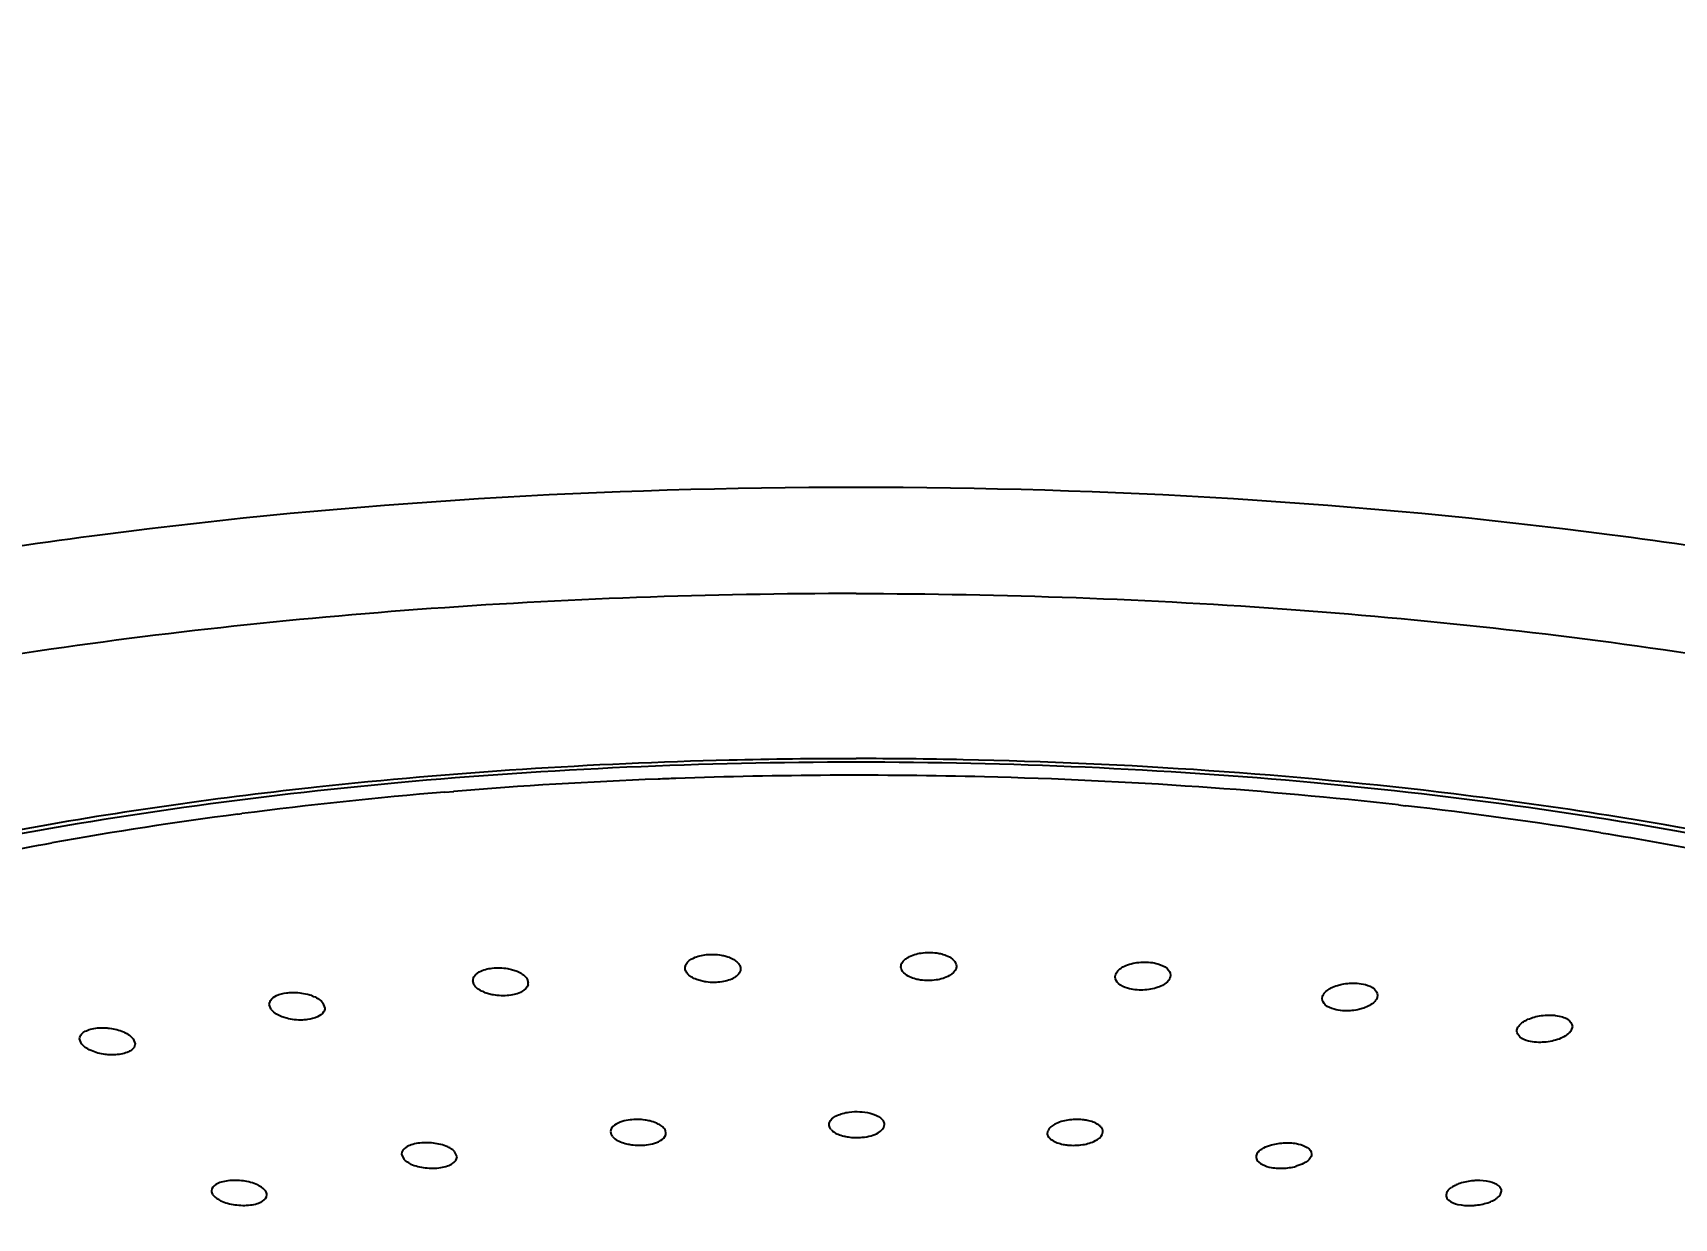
# Model space of a CAD drawing. Header units: millimetres. Extents: x 19562 to 20987, y -3943 to -2935.
# Drawn here: x 20311.97 to 20334.16, y -3204.7 to -3188.67 of the extents above; entities that cross this region are included whole.
import ezdxf

# ---------------------------------------------------------------- set-up
doc = ezdxf.new("R2010")
doc.units = ezdxf.units.MM
doc.header["$LTSCALE"] = 0.1
doc.styles.get("Standard").update_dxf_attribs({"font": 'arial.ttf'})
doc.dimstyles.new('A4', dxfattribs={"dimtxt": 4, "dimasz": 3.5, "dimexe": 0.7, "dimexo": 0.625, "dimgap": 0.5, "dimtad": 1, "dimdec": 1, "dimdsep": 46, "dimtxsty": 'Standard', "dimcen": 2.5, "dimclrd": 5, "dimclre": 5, "dimclrt": 7, "dimadec": 3, "dimazin": 2, "dimtfac": 1, "dimtdec": 1, "dimtmove": 0, "dimatfit": 3, "dimfxl": 0, "dimarcsym": 0})

# ---------------------------------------------------------------- blocks, each defined once
blk = doc.blocks.new('*D381')
at = {"color": 3, "lineweight": -2}
for p, q in [((20323.724, -3014.023), (20532.283, -3014.023)), ((20531.583, -3029.023), (20531.583, -3451.824)), ((20325.821, -3466.824), (20532.283, -3466.824))]:
    blk.add_line(p, q, dxfattribs=at)
at = {"color": 3}
for points in [[(20529.083, -3029.023), (20534.083, -3029.023), (20531.583, -3014.023)], [(20529.083, -3451.824), (20534.083, -3451.824), (20531.583, -3466.824)]]:
    blk.add_solid(points, dxfattribs=at)
at = {"layer": 'Defpoints', "color": 0}
for p in [(20323.099, -3014.023), (20325.196, -3466.824), (20531.583, -3466.824)]:
    blk.add_point(p, dxfattribs=at)
at = {"color": 3, "insert": (20523.425, -3240.423), "char_height": 15, "attachment_point": 5, "rotation": 90}
blk.add_mtext('452.8', dxfattribs=at)

msp = doc.modelspace()

# ---------------------------------------------------------------- linework, layer by layer
at = {"color": 7, "linetype": 'Continuous'}
for p, q in [((20315.801, -3198.873), (20315.731, -3198.88)), ((20317.54, -3198.939), (20317.658, -3198.929)), ((20330.433, -3199.113), (20330.528, -3199.124)), ((20314.74, -3199.237), (20314.793, -3199.23)), ((20320.79, -3201.336), (20320.787, -3201.316)), ((20321.535, -3201.309), (20321.537, -3201.329)), ((20323.706, -3201.3), (20323.707, -3201.29)), ((20324.456, -3201.293), (20324.456, -3201.303)), ((20326.602, -3201.439), (20326.607, -3201.409)), ((20317.93, -3201.536), (20317.917, -3201.487)), ((20318.654, -3201.47), (20318.667, -3201.519)), ((20327.352, -3201.413), (20327.347, -3201.443)), ((20315.191, -3201.877), (20315.165, -3201.808)), ((20315.89, -3201.791), (20315.915, -3201.859)), ((20329.401, -3201.731), (20329.406, -3201.7)), ((20330.151, -3201.686), (20330.146, -3201.717)), ((20312.626, -3202.343), (20312.6, -3202.274)), ((20313.324, -3202.273), (20313.35, -3202.342)), ((20332.785, -3202.106), (20332.77, -3202.158)), ((20319.779, -3203.529), (20319.787, -3203.566)), ((20320.529, -3203.549), (20320.521, -3203.513)), ((20322.734, -3203.434), (20322.734, -3203.434)), ((20323.484, -3203.434), (20323.484, -3203.434)), ((20325.687, -3203.549), (20325.695, -3203.513)), ((20326.429, -3203.566), (20326.437, -3203.53)), ((20316.953, -3203.832), (20316.986, -3203.903)), ((20317.703, -3203.87), (20317.671, -3203.799)), ((20331.09, -3204.343), (20331.077, -3204.387)), ((20331.815, -3204.376), (20331.827, -3204.332))]:
    msp.add_line(p, q, dxfattribs=at)
for centre, radius, start, end in [((20323.011, -3266.225), 67.737, 91.37743, 96.10987), ((20323.099, -3268.925), 70.438, 89.99995, 91.39643), ((20323.099, -3268.932), 70.446, 88.82179, 89.99988), ((20323.1, -3267.088), 68.377, 88.54567, 92.0451), ((20323.135, -3265.835), 67.124, 86.07281, 88.54895), ((20322.513, -3258.931), 60.198, 94.73911, 97.36784), ((20322.978, -3264.253), 65.54, 92.23592, 94.65633), ((20323.066, -3266.042), 67.331, 92.04867, 92.25135), ((20323.407, -3261.754), 63.034, 83.60033, 86.06524), ((20324.098, -3255.547), 56.789, 80.806, 83.4992), ((20321.581, -3251.993), 53.198, 97.3887, 100.129), ((20326.715, -3201.443), 0.113, 157.5875, 162.4607), ((20318.012, -3201.487), 0.095, 170.8235, 179.9986), ((20318.013, -3201.487), 0.0957, 166.1376, 170.8071), ((20318.571, -3201.519), 0.0955, 346.1772, 359.9638), ((20327.239, -3201.409), 0.113, 337.5861, 342.5409), ((20315.748, -3201.896), 0.177, 36.5872, 40.3774), ((20329.549, -3201.754), 0.153, 143.6195, 149.0618), ((20330.003, -3201.663), 0.153, 323.6192, 329.086), ((20315.333, -3201.771), 0.177, 216.6439, 220.3772), ((20320.391, -3203.577), 0.145, 35.4666, 40.4123), ((20314.873, -3204.556), 0.332, 55.6567, 59.113)]:
    msp.add_arc(centre, radius, start, end, dxfattribs=at)
for points, knots in [([(20323.099, -3194.82), (20319.696, -3194.82), (20314.704, -3195.113), (20308.362, -3196.151), (20304.199, -3197.178), (20300.643, -3198.439), (20298.152, -3199.709), (20296.588, -3200.839), (20295.458, -3201.891), (20294.826, -3202.823), (20294.6, -3203.468)], [0, 0, 0, 0, 0.330596, 0.484079, 0.623908, 0.746648, 0.849986, 0.894197, 0.933611, 1, 1, 1, 1]), ([(20351.599, -3203.468), (20351.372, -3202.823), (20350.74, -3201.891), (20349.61, -3200.839), (20348.046, -3199.709), (20345.555, -3198.439), (20341.999, -3197.178), (20337.836, -3196.151), (20331.494, -3195.113), (20326.502, -3194.82), (20323.099, -3194.82)], [0, 0, 0, 0, 0.066389, 0.105803, 0.150014, 0.253352, 0.376092, 0.515921, 0.669404, 1, 1, 1, 1]), ([(20323.099, -3196.255), (20321.121, -3196.255), (20317.243, -3196.394), (20311.648, -3197.014), (20306.563, -3198.015), (20302.777, -3199.172), (20300.203, -3200.284), (20298.616, -3201.142), (20297.301, -3202.055), (20296.272, -3203.014), (20295.539, -3204.016), (20295.121, -3205.058), (20295.041, -3206.125), (20295.212, -3206.806), (20295.341, -3207.13)], [0, 0, 0, 0, 0.181843, 0.356428, 0.516987, 0.657697, 0.71926, 0.774492, 0.823324, 0.866014, 0.903293, 0.936549, 0.967917, 1, 1, 1, 1]), ([(20323.099, -3196.255), (20325.083, -3196.255), (20328.972, -3196.396), (20334.581, -3197.018), (20339.676, -3198.025), (20343.466, -3199.188), (20346.04, -3200.305), (20347.624, -3201.168), (20348.935, -3202.085), (20349.958, -3203.048), (20350.681, -3204.055), (20351.088, -3205.102), (20351.153, -3206.172), (20350.972, -3206.854), (20350.838, -3207.178)], [0, 0, 0, 0, 0.182053, 0.356826, 0.51748, 0.658156, 0.719653, 0.774785, 0.823493, 0.866047, 0.903203, 0.936386, 0.967775, 1, 1, 1, 1]), ([(20333.279, -3199.256), (20332.582, -3199.146), (20329.687, -3198.743), (20326.764, -3198.547), (20324.548, -3198.502)], [0, 0, 0, 0, 0.241304, 1, 1, 1, 1]), ([(20323.099, -3198.535), (20321.032, -3198.535), (20317.019, -3198.71), (20311.349, -3199.486), (20307.083, -3200.553), (20304.198, -3201.657), (20302.961, -3202.277), (20302.406, -3202.605)], [0, 0, 0, 0, 0.291359, 0.56517, 0.805497, 0.909078, 1, 1, 1, 1]), ([(20343.793, -3202.605), (20343.237, -3202.277), (20342, -3201.657), (20339.116, -3200.553), (20334.849, -3199.486), (20329.179, -3198.71), (20325.166, -3198.535), (20323.099, -3198.535)], [0, 0, 0, 0, 0.090921, 0.194502, 0.434829, 0.70864, 1, 1, 1, 1]), ([(20315.731, -3198.88), (20314.381, -3199.028), (20311.796, -3199.397), (20308.162, -3200.199), (20305.01, -3201.207), (20303.134, -3202.066), (20302.315, -3202.539)], [0, 0, 0, 0, 0.291283, 0.559307, 0.797216, 1, 1, 1, 1]), ([(20343.883, -3202.539), (20343.216, -3202.154), (20341.717, -3201.437), (20338.208, -3200.199), (20335.314, -3199.58), (20333.279, -3199.256)], [0, 0, 0, 0, 0.207392, 0.445553, 1, 1, 1, 1]), ([(20302.542, -3202.871), (20303.14, -3202.498), (20304.494, -3201.802), (20306.765, -3200.937), (20309.38, -3200.191), (20311.246, -3199.8), (20312.226, -3199.625)], [0, 0, 0, 0, 0.205932, 0.443256, 0.709283, 1, 1, 1, 1]), ([(20333.172, -3199.488), (20334.233, -3199.661), (20336.256, -3200.053), (20339.09, -3200.821), (20341.544, -3201.726), (20343.001, -3202.465), (20343.641, -3202.862)], [0, 0, 0, 0, 0.291708, 0.558476, 0.795645, 1, 1, 1, 1]), ([(20320.8, -3201.267), (20320.821, -3201.228), (20320.914, -3201.164), (20321.017, -3201.142), (20321.077, -3201.136)], [0, 0, 0, 0, 0.420449, 1, 1, 1, 1]), ([(20321.077, -3201.136), (20321.144, -3201.129), (20321.233, -3201.132), (20321.319, -3201.152), (20321.339, -3201.158)], [0, 0, 0, 0, 0.758981, 1, 1, 1, 1]), ([(20321.339, -3201.158), (20321.358, -3201.163), (20321.422, -3201.186), (20321.485, -3201.223), (20321.513, -3201.261)], [0, 0, 0, 0, 0.2929, 1, 1, 1, 1]), ([(20323.76, -3201.202), (20323.773, -3201.191), (20323.839, -3201.146), (20323.918, -3201.124), (20323.98, -3201.114)], [0, 0, 0, 0, 0.21378, 1, 1, 1, 1]), ([(20323.98, -3201.114), (20324.05, -3201.104), (20324.145, -3201.103), (20324.236, -3201.121), (20324.258, -3201.127)], [0, 0, 0, 0, 0.75899, 1, 1, 1, 1]), ([(20324.258, -3201.127), (20324.286, -3201.134), (20324.367, -3201.16), (20324.456, -3201.233), (20324.456, -3201.293)], [0, 0, 0, 0, 0.327607, 1, 1, 1, 1]), ([(20317.92, -3201.464), (20317.93, -3201.424), (20318.017, -3201.347), (20318.118, -3201.326), (20318.178, -3201.319)], [0, 0, 0, 0, 0.405926, 1, 1, 1, 1]), ([(20318.178, -3201.319), (20318.248, -3201.31), (20318.343, -3201.314), (20318.433, -3201.334), (20318.455, -3201.34)], [0, 0, 0, 0, 0.755812, 1, 1, 1, 1]), ([(20318.455, -3201.34), (20318.476, -3201.346), (20318.544, -3201.37), (20318.612, -3201.409), (20318.642, -3201.451)], [0, 0, 0, 0, 0.293383, 1, 1, 1, 1]), ([(20321.006, -3201.492), (20320.984, -3201.487), (20320.914, -3201.465), (20320.843, -3201.426), (20320.812, -3201.384)], [0, 0, 0, 0, 0.294735, 1, 1, 1, 1]), ([(20321.537, -3201.329), (20321.537, -3201.337), (20321.534, -3201.369), (20321.514, -3201.398), (20321.496, -3201.415)], [0, 0, 0, 0, 0.232428, 1, 1, 1, 1]), ([(20323.906, -3201.466), (20323.877, -3201.459), (20323.796, -3201.433), (20323.707, -3201.36), (20323.706, -3201.3)], [0, 0, 0, 0, 0.327665, 1, 1, 1, 1]), ([(20323.711, -3201.27), (20323.713, -3201.264), (20323.724, -3201.238), (20323.743, -3201.216), (20323.76, -3201.202)], [0, 0, 0, 0, 0.227124, 1, 1, 1, 1]), ([(20324.452, -3201.323), (20324.439, -3201.365), (20324.349, -3201.442), (20324.245, -3201.469), (20324.183, -3201.479)], [0, 0, 0, 0, 0.411941, 1, 1, 1, 1]), ([(20326.61, -3201.4), (20326.613, -3201.394), (20326.627, -3201.367), (20326.649, -3201.345), (20326.667, -3201.33)], [0, 0, 0, 0, 0.224477, 1, 1, 1, 1]), ([(20326.667, -3201.33), (20326.674, -3201.325), (20326.706, -3201.302), (20326.742, -3201.286), (20326.77, -3201.275)], [0, 0, 0, 0, 0.228838, 1, 1, 1, 1]), ([(20326.77, -3201.275), (20326.836, -3201.251), (20326.975, -3201.228), (20327.116, -3201.241), (20327.182, -3201.261)], [0, 0, 0, 0, 0.50142, 1, 1, 1, 1]), ([(20327.182, -3201.261), (20327.227, -3201.274), (20327.303, -3201.304), (20327.352, -3201.38), (20327.352, -3201.413)], [0, 0, 0, 0, 0.586696, 1, 1, 1, 1]), ([(20318.129, -3201.666), (20318.108, -3201.66), (20318.04, -3201.636), (20317.972, -3201.597), (20317.942, -3201.555)], [0, 0, 0, 0, 0.293338, 1, 1, 1, 1]), ([(20318.664, -3201.542), (20318.654, -3201.582), (20318.567, -3201.659), (20318.467, -3201.68), (20318.406, -3201.687)], [0, 0, 0, 0, 0.405903, 1, 1, 1, 1]), ([(20321.285, -3201.504), (20321.215, -3201.515), (20321.12, -3201.516), (20321.028, -3201.498), (20321.006, -3201.492)], [0, 0, 0, 0, 0.755251, 1, 1, 1, 1]), ([(20321.496, -3201.415), (20321.485, -3201.426), (20321.422, -3201.473), (20321.345, -3201.495), (20321.285, -3201.504)], [0, 0, 0, 0, 0.209905, 1, 1, 1, 1]), ([(20324.183, -3201.479), (20324.113, -3201.489), (20324.019, -3201.49), (20323.927, -3201.472), (20323.906, -3201.466)], [0, 0, 0, 0, 0.758939, 1, 1, 1, 1]), ([(20326.772, -3201.591), (20326.727, -3201.578), (20326.651, -3201.548), (20326.602, -3201.472), (20326.602, -3201.439)], [0, 0, 0, 0, 0.586658, 1, 1, 1, 1]), ([(20327.183, -3201.577), (20327.118, -3201.601), (20326.979, -3201.624), (20326.838, -3201.611), (20326.772, -3201.591)], [0, 0, 0, 0, 0.501479, 1, 1, 1, 1]), ([(20327.344, -3201.452), (20327.339, -3201.465), (20327.301, -3201.524), (20327.235, -3201.558), (20327.183, -3201.577)], [0, 0, 0, 0, 0.202799, 1, 1, 1, 1]), ([(20329.426, -3201.663), (20329.43, -3201.657), (20329.451, -3201.632), (20329.477, -3201.613), (20329.499, -3201.6)], [0, 0, 0, 0, 0.224622, 1, 1, 1, 1]), ([(20329.499, -3201.6), (20329.506, -3201.595), (20329.541, -3201.576), (20329.578, -3201.561), (20329.608, -3201.552)], [0, 0, 0, 0, 0.233151, 1, 1, 1, 1]), ([(20329.608, -3201.552), (20329.629, -3201.546), (20329.716, -3201.524), (20329.808, -3201.518), (20329.876, -3201.523)], [0, 0, 0, 0, 0.243325, 1, 1, 1, 1]), ([(20329.876, -3201.523), (20329.913, -3201.526), (20329.995, -3201.54), (20330.104, -3201.581), (20330.151, -3201.654), (20330.151, -3201.686)], [0, 0, 0, 0, 0.328281, 0.722813, 1, 1, 1, 1]), ([(20315.165, -3201.809), (20315.165, -3201.79), (20315.184, -3201.737), (20315.272, -3201.678), (20315.352, -3201.659), (20315.399, -3201.653)], [0, 0, 0, 0, 0.18307, 0.530557, 1, 1, 1, 1]), ([(20315.399, -3201.653), (20315.422, -3201.65), (20315.516, -3201.643), (20315.612, -3201.653), (20315.681, -3201.672)], [0, 0, 0, 0, 0.245329, 1, 1, 1, 1]), ([(20315.681, -3201.672), (20315.703, -3201.677), (20315.776, -3201.701), (20315.848, -3201.74), (20315.883, -3201.782)], [0, 0, 0, 0, 0.290155, 1, 1, 1, 1]), ([(20318.406, -3201.687), (20318.336, -3201.695), (20318.242, -3201.692), (20318.151, -3201.672), (20318.129, -3201.666)], [0, 0, 0, 0, 0.755783, 1, 1, 1, 1]), ([(20329.676, -3201.894), (20329.639, -3201.891), (20329.558, -3201.877), (20329.448, -3201.836), (20329.401, -3201.762), (20329.401, -3201.731)], [0, 0, 0, 0, 0.328298, 0.722826, 1, 1, 1, 1]), ([(20330.127, -3201.754), (20330.118, -3201.766), (20330.067, -3201.818), (20329.999, -3201.848), (20329.945, -3201.865)], [0, 0, 0, 0, 0.207505, 1, 1, 1, 1]), ([(20315.4, -3201.996), (20315.378, -3201.99), (20315.305, -3201.966), (20315.233, -3201.928), (20315.198, -3201.886)], [0, 0, 0, 0, 0.290145, 1, 1, 1, 1]), ([(20315.682, -3202.015), (20315.659, -3202.018), (20315.564, -3202.025), (20315.469, -3202.014), (20315.4, -3201.996)], [0, 0, 0, 0, 0.245354, 1, 1, 1, 1]), ([(20315.915, -3201.859), (20315.915, -3201.877), (20315.897, -3201.931), (20315.808, -3201.989), (20315.728, -3202.009), (20315.682, -3202.015)], [0, 0, 0, 0, 0.183036, 0.530514, 1, 1, 1, 1]), ([(20329.945, -3201.865), (20329.924, -3201.871), (20329.836, -3201.893), (20329.744, -3201.899), (20329.676, -3201.894)], [0, 0, 0, 0, 0.243329, 1, 1, 1, 1]), ([(20332.085, -3202.074), (20332.097, -3202.062), (20332.159, -3202.016), (20332.233, -3201.989), (20332.292, -3201.974)], [0, 0, 0, 0, 0.214019, 1, 1, 1, 1]), ([(20332.292, -3201.974), (20332.358, -3201.958), (20332.448, -3201.949), (20332.537, -3201.955), (20332.558, -3201.958)], [0, 0, 0, 0, 0.756875, 1, 1, 1, 1]), ([(20332.558, -3201.958), (20332.59, -3201.962), (20332.647, -3201.974), (20332.735, -3202.01), (20332.785, -3202.069), (20332.785, -3202.106)], [0, 0, 0, 0, 0.330442, 0.60772, 1, 1, 1, 1]), ([(20312.6, -3202.274), (20312.6, -3202.252), (20312.62, -3202.208), (20312.678, -3202.168), (20312.782, -3202.129), (20312.873, -3202.122), (20312.937, -3202.125)], [0, 0, 0, 0, 0.167923, 0.325968, 0.521442, 1, 1, 1, 1]), ([(20312.937, -3202.125), (20312.959, -3202.126), (20313.048, -3202.133), (20313.135, -3202.155), (20313.195, -3202.181)], [0, 0, 0, 0, 0.259321, 1, 1, 1, 1]), ([(20313.195, -3202.181), (20313.204, -3202.185), (20313.237, -3202.201), (20313.269, -3202.221), (20313.29, -3202.238)], [0, 0, 0, 0, 0.271281, 1, 1, 1, 1]), ([(20332.299, -3202.321), (20332.263, -3202.318), (20332.185, -3202.306), (20332.08, -3202.268), (20332.035, -3202.199), (20332.035, -3202.169)], [0, 0, 0, 0, 0.330837, 0.724788, 1, 1, 1, 1]), ([(20332.735, -3202.201), (20332.722, -3202.213), (20332.655, -3202.263), (20332.575, -3202.29), (20332.512, -3202.304)], [0, 0, 0, 0, 0.213207, 1, 1, 1, 1]), ([(20312.755, -3202.434), (20312.746, -3202.43), (20312.713, -3202.414), (20312.681, -3202.395), (20312.661, -3202.378)], [0, 0, 0, 0, 0.27127, 1, 1, 1, 1]), ([(20313.014, -3202.491), (20312.991, -3202.49), (20312.903, -3202.482), (20312.815, -3202.46), (20312.755, -3202.434)], [0, 0, 0, 0, 0.259332, 1, 1, 1, 1]), ([(20313.35, -3202.342), (20313.35, -3202.364), (20313.33, -3202.407), (20313.273, -3202.448), (20313.169, -3202.487), (20313.077, -3202.493), (20313.014, -3202.491)], [0, 0, 0, 0, 0.1679, 0.325939, 0.521418, 1, 1, 1, 1]), ([(20320.043, -3203.37), (20320.007, -3203.374), (20319.909, -3203.391), (20319.779, -3203.46), (20319.779, -3203.529)], [0, 0, 0, 0, 0.342135, 1, 1, 1, 1]), ([(20320.312, -3203.385), (20320.29, -3203.38), (20320.202, -3203.363), (20320.11, -3203.362), (20320.043, -3203.37)], [0, 0, 0, 0, 0.243994, 1, 1, 1, 1]), ([(20320.425, -3203.426), (20320.416, -3203.421), (20320.38, -3203.404), (20320.342, -3203.392), (20320.312, -3203.385)], [0, 0, 0, 0, 0.23238, 1, 1, 1, 1]), ([(20322.734, -3203.434), (20322.734, -3203.424), (20322.743, -3203.375), (20322.786, -3203.341), (20322.819, -3203.322)], [0, 0, 0, 0, 0.210627, 1, 1, 1, 1]), ([(20322.819, -3203.322), (20322.827, -3203.318), (20322.858, -3203.302), (20322.892, -3203.29), (20322.918, -3203.283)], [0, 0, 0, 0, 0.230832, 1, 1, 1, 1]), ([(20322.918, -3203.283), (20322.947, -3203.275), (20323.069, -3203.251), (20323.197, -3203.257), (20323.288, -3203.28)], [0, 0, 0, 0, 0.242951, 1, 1, 1, 1]), ([(20323.288, -3203.28), (20323.307, -3203.285), (20323.367, -3203.303), (20323.427, -3203.334), (20323.456, -3203.368)], [0, 0, 0, 0, 0.294303, 1, 1, 1, 1]), ([(20323.484, -3203.434), (20323.484, -3203.416), (20323.475, -3203.392), (20323.461, -3203.373), (20323.456, -3203.368)], [0, 0, 0, 0, 0.724506, 1, 1, 1, 1]), ([(20325.961, -3203.374), (20325.902, -3203.383), (20325.803, -3203.409), (20325.712, -3203.475), (20325.695, -3203.513)], [0, 0, 0, 0, 0.58873, 1, 1, 1, 1]), ([(20326.226, -3203.378), (20326.205, -3203.374), (20326.117, -3203.361), (20326.028, -3203.364), (20325.961, -3203.374)], [0, 0, 0, 0, 0.241665, 1, 1, 1, 1]), ([(20326.409, -3203.465), (20326.4, -3203.455), (20326.347, -3203.41), (20326.279, -3203.389), (20326.226, -3203.378)], [0, 0, 0, 0, 0.203405, 1, 1, 1, 1]), ([(20319.806, -3203.595), (20319.816, -3203.607), (20319.87, -3203.655), (20319.941, -3203.68), (20319.997, -3203.693)], [0, 0, 0, 0, 0.203794, 1, 1, 1, 1]), ([(20320.266, -3203.708), (20320.302, -3203.704), (20320.399, -3203.687), (20320.529, -3203.618), (20320.529, -3203.549)], [0, 0, 0, 0, 0.342085, 1, 1, 1, 1]), ([(20320.502, -3203.483), (20320.497, -3203.478), (20320.474, -3203.454), (20320.447, -3203.437), (20320.425, -3203.426)], [0, 0, 0, 0, 0.221812, 1, 1, 1, 1]), ([(20322.761, -3203.499), (20322.756, -3203.494), (20322.742, -3203.476), (20322.734, -3203.451), (20322.734, -3203.434)], [0, 0, 0, 0, 0.275405, 1, 1, 1, 1]), ([(20322.761, -3203.499), (20322.77, -3203.51), (20322.819, -3203.553), (20322.883, -3203.576), (20322.933, -3203.589)], [0, 0, 0, 0, 0.205509, 1, 1, 1, 1]), ([(20322.933, -3203.589), (20322.953, -3203.594), (20323.035, -3203.61), (20323.119, -3203.612), (20323.182, -3203.606)], [0, 0, 0, 0, 0.240104, 1, 1, 1, 1]), ([(20323.182, -3203.606), (20323.223, -3203.602), (20323.298, -3203.588), (20323.41, -3203.549), (20323.484, -3203.48), (20323.484, -3203.434)], [0, 0, 0, 0, 0.333002, 0.618798, 1, 1, 1, 1]), ([(20325.714, -3203.614), (20325.71, -3203.609), (20325.695, -3203.591), (20325.687, -3203.567), (20325.687, -3203.549)], [0, 0, 0, 0, 0.27494, 1, 1, 1, 1]), ([(20325.714, -3203.614), (20325.724, -3203.625), (20325.777, -3203.669), (20325.846, -3203.69), (20325.899, -3203.701)], [0, 0, 0, 0, 0.203165, 1, 1, 1, 1]), ([(20326.165, -3203.705), (20326.224, -3203.695), (20326.322, -3203.669), (20326.412, -3203.604), (20326.429, -3203.566)], [0, 0, 0, 0, 0.588507, 1, 1, 1, 1]), ([(20317.577, -3203.735), (20317.516, -3203.708), (20317.381, -3203.676), (20317.213, -3203.676), (20317.087, -3203.705), (20317.003, -3203.74), (20316.953, -3203.796), (20316.953, -3203.832)], [0, 0, 0, 0, 0.288487, 0.594543, 0.729994, 0.843278, 1, 1, 1, 1]), ([(20317.646, -3203.776), (20317.641, -3203.772), (20317.619, -3203.757), (20317.595, -3203.744), (20317.577, -3203.735)], [0, 0, 0, 0, 0.231144, 1, 1, 1, 1]), ([(20319.997, -3203.693), (20320.018, -3203.699), (20320.107, -3203.715), (20320.199, -3203.717), (20320.266, -3203.708)], [0, 0, 0, 0, 0.244093, 1, 1, 1, 1]), ([(20325.899, -3203.701), (20325.921, -3203.705), (20326.008, -3203.718), (20326.098, -3203.715), (20326.165, -3203.705)], [0, 0, 0, 0, 0.241945, 1, 1, 1, 1]), ([(20328.541, -3203.8), (20328.536, -3203.806), (20328.52, -3203.826), (20328.509, -3203.853), (20328.509, -3203.872)], [0, 0, 0, 0, 0.281411, 1, 1, 1, 1]), ([(20328.585, -3203.764), (20328.594, -3203.758), (20328.635, -3203.734), (20328.681, -3203.718), (20328.716, -3203.708)], [0, 0, 0, 0, 0.225547, 1, 1, 1, 1]), ([(20328.716, -3203.708), (20328.776, -3203.691), (20328.902, -3203.675), (20329.085, -3203.683), (20329.259, -3203.758), (20329.259, -3203.833)], [0, 0, 0, 0, 0.314987, 0.62146, 1, 1, 1, 1]), ([(20329.259, -3203.833), (20329.259, -3203.839), (20329.256, -3203.865), (20329.241, -3203.889), (20329.227, -3203.904)], [0, 0, 0, 0, 0.228545, 1, 1, 1, 1]), ([(20317.08, -3203.967), (20317.07, -3203.962), (20317.036, -3203.945), (20317.004, -3203.923), (20316.986, -3203.903)], [0, 0, 0, 0, 0.280668, 1, 1, 1, 1]), ([(20317.08, -3203.967), (20317.14, -3203.994), (20317.275, -3204.026), (20317.444, -3204.026), (20317.57, -3203.997), (20317.654, -3203.962), (20317.703, -3203.906), (20317.703, -3203.87)], [0, 0, 0, 0, 0.288432, 0.594516, 0.729983, 0.843282, 1, 1, 1, 1]), ([(20328.509, -3203.872), (20328.509, -3203.946), (20328.684, -3204.021), (20328.866, -3204.029), (20328.992, -3204.014), (20329.052, -3203.997)], [0, 0, 0, 0, 0.378583, 0.685001, 1, 1, 1, 1]), ([(20329.183, -3203.94), (20329.174, -3203.946), (20329.133, -3203.97), (20329.088, -3203.987), (20329.052, -3203.997)], [0, 0, 0, 0, 0.225538, 1, 1, 1, 1]), ([(20315.005, -3204.25), (20314.945, -3204.222), (20314.811, -3204.188), (20314.642, -3204.184), (20314.516, -3204.209), (20314.432, -3204.241), (20314.382, -3204.294), (20314.382, -3204.329)], [0, 0, 0, 0, 0.291013, 0.598676, 0.734212, 0.846842, 1, 1, 1, 1]), ([(20315.132, -3204.385), (20315.132, -3204.376), (20315.124, -3204.332), (20315.088, -3204.301), (20315.06, -3204.281)], [0, 0, 0, 0, 0.208337, 1, 1, 1, 1]), ([(20331.243, -3204.237), (20331.234, -3204.24), (20331.201, -3204.254), (20331.17, -3204.27), (20331.149, -3204.284)], [0, 0, 0, 0, 0.270443, 1, 1, 1, 1]), ([(20331.489, -3204.191), (20331.467, -3204.192), (20331.383, -3204.198), (20331.301, -3204.215), (20331.243, -3204.237)], [0, 0, 0, 0, 0.258959, 1, 1, 1, 1]), ([(20331.792, -3204.264), (20331.758, -3204.234), (20331.654, -3204.197), (20331.549, -3204.189), (20331.489, -3204.191)], [0, 0, 0, 0, 0.428553, 1, 1, 1, 1]), ([(20331.827, -3204.332), (20331.827, -3204.313), (20331.816, -3204.287), (20331.797, -3204.269), (20331.792, -3204.264)], [0, 0, 0, 0, 0.717476, 1, 1, 1, 1]), ([(20314.382, -3204.329), (20314.382, -3204.338), (20314.39, -3204.381), (20314.425, -3204.413), (20314.454, -3204.432)], [0, 0, 0, 0, 0.208352, 1, 1, 1, 1]), ([(20314.508, -3204.463), (20314.568, -3204.491), (20314.703, -3204.525), (20314.872, -3204.53), (20314.997, -3204.505), (20315.081, -3204.473), (20315.132, -3204.419), (20315.132, -3204.385)], [0, 0, 0, 0, 0.290936, 0.598629, 0.734192, 0.846845, 1, 1, 1, 1]), ([(20331.077, -3204.387), (20331.077, -3204.406), (20331.09, -3204.433), (20331.109, -3204.452), (20331.114, -3204.457)], [0, 0, 0, 0, 0.716395, 1, 1, 1, 1]), ([(20331.114, -3204.457), (20331.149, -3204.486), (20331.253, -3204.523), (20331.359, -3204.53), (20331.419, -3204.528)], [0, 0, 0, 0, 0.429555, 1, 1, 1, 1]), ([(20331.419, -3204.528), (20331.441, -3204.527), (20331.523, -3204.521), (20331.605, -3204.503), (20331.663, -3204.482)], [0, 0, 0, 0, 0.259151, 1, 1, 1, 1]), ([(20331.663, -3204.482), (20331.672, -3204.478), (20331.704, -3204.465), (20331.735, -3204.449), (20331.756, -3204.435)], [0, 0, 0, 0, 0.270386, 1, 1, 1, 1]), ([(20331.756, -3204.435), (20331.762, -3204.43), (20331.785, -3204.414), (20331.805, -3204.393), (20331.815, -3204.376)], [0, 0, 0, 0, 0.281712, 1, 1, 1, 1])]:
    msp.add_open_spline(points, degree=3, knots=knots, dxfattribs=at)
for points in [[(20320.788, -3201.316), (20320.788, -3201.299), (20320.792, -3201.282), (20320.8, -3201.267)], [(20320.812, -3201.384), (20320.801, -3201.37), (20320.793, -3201.353), (20320.79, -3201.336)], [(20321.513, -3201.261), (20321.524, -3201.275), (20321.532, -3201.292), (20321.535, -3201.309)], [(20323.707, -3201.29), (20323.708, -3201.283), (20323.709, -3201.277), (20323.711, -3201.27)], [(20324.456, -3201.303), (20324.455, -3201.31), (20324.454, -3201.316), (20324.452, -3201.323)], [(20317.942, -3201.555), (20317.937, -3201.549), (20317.933, -3201.543), (20317.93, -3201.536)], [(20318.642, -3201.451), (20318.647, -3201.457), (20318.651, -3201.463), (20318.654, -3201.47)], [(20329.406, -3201.7), (20329.409, -3201.691), (20329.413, -3201.683), (20329.418, -3201.675)], [(20330.146, -3201.717), (20330.143, -3201.726), (20330.139, -3201.734), (20330.135, -3201.742)], [(20332.071, -3202.088), (20332.075, -3202.083), (20332.08, -3202.078), (20332.085, -3202.074)], [(20313.29, -3202.238), (20313.302, -3202.248), (20313.314, -3202.26), (20313.324, -3202.273)], [(20332.035, -3202.169), (20332.035, -3202.151), (20332.041, -3202.132), (20332.05, -3202.117)], [(20332.05, -3202.117), (20332.056, -3202.106), (20332.063, -3202.097), (20332.071, -3202.088)], [(20332.749, -3202.187), (20332.744, -3202.192), (20332.74, -3202.197), (20332.735, -3202.201)], [(20332.77, -3202.158), (20332.764, -3202.169), (20332.757, -3202.178), (20332.749, -3202.187)], [(20312.661, -3202.378), (20312.648, -3202.367), (20312.636, -3202.356), (20312.626, -3202.343)], [(20332.512, -3202.304), (20332.442, -3202.32), (20332.37, -3202.325), (20332.299, -3202.321)], [(20319.806, -3203.595), (20319.799, -3203.586), (20319.792, -3203.577), (20319.787, -3203.566)], [(20320.521, -3203.513), (20320.518, -3203.506), (20320.514, -3203.499), (20320.509, -3203.493)], [(20326.43, -3203.497), (20326.425, -3203.485), (20326.418, -3203.474), (20326.409, -3203.465)], [(20326.437, -3203.53), (20326.437, -3203.519), (20326.435, -3203.508), (20326.43, -3203.497)], [(20317.671, -3203.799), (20317.663, -3203.791), (20317.655, -3203.783), (20317.646, -3203.776)], [(20328.541, -3203.8), (20328.554, -3203.787), (20328.569, -3203.775), (20328.585, -3203.764)], [(20329.227, -3203.904), (20329.214, -3203.918), (20329.199, -3203.93), (20329.183, -3203.94)], [(20315.043, -3204.271), (20315.031, -3204.263), (20315.018, -3204.256), (20315.005, -3204.25)], [(20331.124, -3204.303), (20331.132, -3204.296), (20331.14, -3204.29), (20331.149, -3204.284)], [(20314.508, -3204.463), (20314.489, -3204.454), (20314.471, -3204.444), (20314.454, -3204.432)], [(20331.09, -3204.343), (20331.099, -3204.328), (20331.111, -3204.315), (20331.124, -3204.303)]]:
    msp.add_open_spline(points, degree=3, dxfattribs=at)

# ---------------------------------------------------------------- dimensions: what is measured, and where the dimension line sits
at = {"color": 0}
dim = msp.add_linear_dim(base=(20531.583, -3466.824), p1=(20323.099, -3014.023), p2=(20325.196, -3466.824), angle=90, dimstyle='A4', override={"dimtxt": 15, "dimasz": 15, "dimclrd": 3, "dimclre": 3, "dimclrt": 3, "dimfxl": 0.5}, dxfattribs=at)
dim.commit()
dim.dimension.update_dxf_attribs({"geometry": '*D381', "text_midpoint": (20531.583, -3240.423), "dimtype": 160})

doc.saveas('drawing.dxf')
